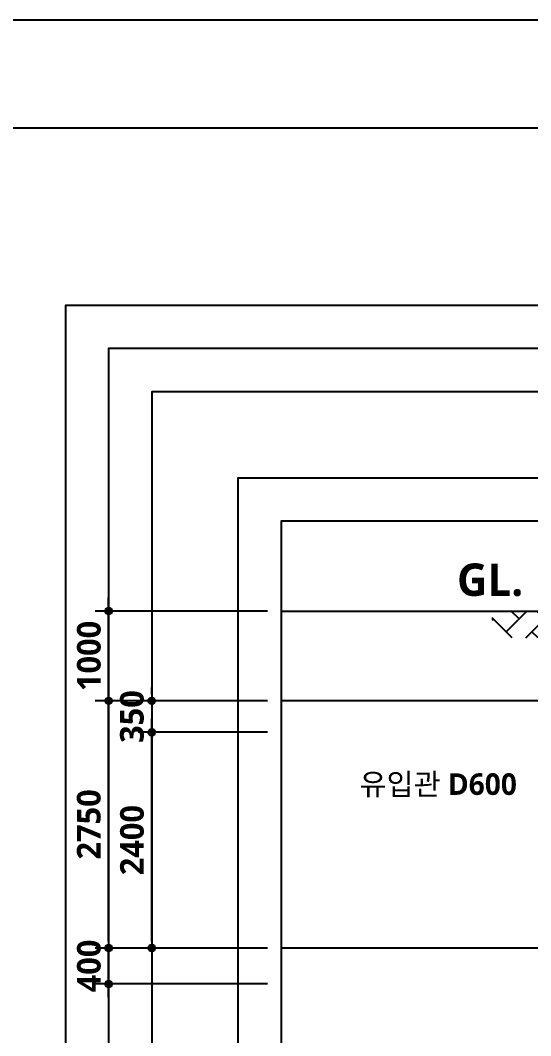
# Model space of a CAD drawing. Header units: millimetres. Extents: x 0 to 50400, y 0 to 35640.
# Drawn here: x 22989 to 28673, y 24341 to 35640 of the extents above; entities that cross this region are included whole.
import ezdxf

# ---------------------------------------------------------------- set-up
doc = ezdxf.new("R2010")
doc.units = ezdxf.units.MM
doc.header["$LTSCALE"] = 100
doc.layers.get('Defpoints').update_dxf_attribs({"color": 153})
for name, color, linetype in [('A-ST-AXIS-DIM', 7, 'Continuous'), ('CEN', 1, 'Continuous'), ('CS-LEAT', 3, 'Continuous'), ('GL', 3, 'Continuous'), ('HAT', 5, 'Continuous')]:
    doc.layers.add(name, color=color, linetype=linetype)
doc.layers.add('G(그리드1)', color=185, linetype='Continuous', plot=False)
doc.layers.add('G(그리드2)', color=235, linetype='Continuous', plot=False)
doc.styles.add('SH_대대리576', font='')
doc.styles.add('SH_진천_나눔', font='')
doc.styles.add('치수문자', font='')
doc.styles.get('SH_대대리576').set_extended_font_data('NanumGothic', bold=True)
doc.styles.get('SH_진천_나눔').set_extended_font_data('NanumGothic', bold=True)
doc.styles.get('치수문자').set_extended_font_data('NanumGothic', bold=True)
doc.dimstyles.new('SHP 75', dxfattribs={"dimscale": 75, "dimtxt": 3.5, "dimasz": 1, "dimexe": 2, "dimexo": 2, "dimgap": 1, "dimtad": 1, "dimdec": 0, "dimzin": 0, "dimdsep": 46, "dimtxsty": 'SH_대대리576', "dimblk": 'DIMDOT', "dimcen": 0.09, "dimclrd": 256, "dimclre": 256, "dimclrt": 3, "dimadec": 0, "dimazin": 1, "dimtfac": 1, "dimtdec": 0, "dimtix": 1, "dimtmove": 2, "dimatfit": 0, "dimldrblk": 'DIMDOT', "dimfxl": 1, "dimtfillclr": 3, "dimtolj": 1, "dimtzin": 0, "dimlwd": -1, "dimlwe": -1, "dimarcsym": 0})

# ---------------------------------------------------------------- blocks, each defined once
blk = doc.blocks.new('DIMDOT')
at = {"color": 0}
blk.add_line((-2, 0), (2, 0), dxfattribs=at)
for radius in [0.5, 0.25]:
    blk.add_circle((0, 0), radius, dxfattribs=at)
blk = doc.blocks.new('*D8965')
at = {"layer": 'A-ST-AXIS-DIM'}
for p, q in [((23973, 25392), (23973, 25467)), ((25743, 25317), (23823, 25317)), ((23973, 24917), (23973, 25317)), ((25743, 24917), (23823, 24917)), ((23973, 24842), (23973, 24767))]:
    blk.add_line(p, q, dxfattribs=at)
at = {"layer": 'Defpoints', "color": 0}
for p in [(23973, 25317), (25893, 25317), (25893, 24917)]:
    blk.add_point(p, dxfattribs=at)
at = {"layer": 'A-ST-AXIS-DIM', "linetype": 'ByBlock', "xscale": 75, "yscale": 75, "zscale": 75}
for p, rotation in [((23973, 25317), 270), ((23973, 24917), 90)]:
    blk.add_blockref('DIMDOT', p, dxfattribs=dict(at, rotation=rotation))
at = {"layer": 'A-ST-AXIS-DIM', "color": 3, "insert": (23754, 25117), "char_height": 262.5, "attachment_point": 5, "rotation": 90, "style": 'SH_진천_나눔'}
blk.add_mtext('\\A1;400', dxfattribs=at)
blk = doc.blocks.new('*D8966')
at = {"layer": 'A-ST-AXIS-DIM'}
for p, q in [((25743, 28067), (23823, 28067)), ((23973, 25392), (23973, 27992)), ((25743, 25317), (23823, 25317))]:
    blk.add_line(p, q, dxfattribs=at)
at = {"layer": 'Defpoints', "color": 0}
for p in [(23973, 28067), (25893, 28067), (25893, 25317)]:
    blk.add_point(p, dxfattribs=at)
at = {"layer": 'A-ST-AXIS-DIM', "linetype": 'ByBlock', "xscale": 75, "yscale": 75, "zscale": 75}
for p, rotation in [((23973, 28067), 90), ((23973, 25317), 270)]:
    blk.add_blockref('DIMDOT', p, dxfattribs=dict(at, rotation=rotation))
at = {"layer": 'A-ST-AXIS-DIM', "color": 3, "insert": (23753, 26692), "char_height": 262.5, "attachment_point": 5, "rotation": 90, "style": 'SH_진천_나눔'}
blk.add_mtext('\\A1;2750', dxfattribs=at)
blk = doc.blocks.new('*D8968')
at = {"layer": 'A-ST-AXIS-DIM'}
for p, q in [((25743, 27717), (24303, 27717)), ((24453, 25392), (24453, 27642)), ((25743, 25317), (24303, 25317))]:
    blk.add_line(p, q, dxfattribs=at)
at = {"layer": 'Defpoints', "color": 0}
for p in [(24453, 27717), (25893, 27717), (25893, 25317)]:
    blk.add_point(p, dxfattribs=at)
at = {"layer": 'A-ST-AXIS-DIM', "linetype": 'ByBlock', "xscale": 75, "yscale": 75, "zscale": 75}
for p, rotation in [((24453, 27717), 90), ((24453, 25317), 270)]:
    blk.add_blockref('DIMDOT', p, dxfattribs=dict(at, rotation=rotation))
at = {"layer": 'A-ST-AXIS-DIM', "color": 3, "insert": (24234, 26517), "char_height": 262.5, "attachment_point": 5, "rotation": 90, "style": 'SH_진천_나눔'}
blk.add_mtext('\\A1;2400', dxfattribs=at)
blk = doc.blocks.new('*D8970')
at = {"layer": 'A-ST-AXIS-DIM'}
for p, q in [((24453, 28142), (24453, 28217)), ((25743, 28067), (24303, 28067)), ((24453, 28067), (24453, 27717)), ((25743, 27717), (24303, 27717)), ((24453, 27642), (24453, 27567))]:
    blk.add_line(p, q, dxfattribs=at)
at = {"layer": 'Defpoints', "color": 0}
for p in [(25893, 28067), (24453, 27717), (25893, 27717)]:
    blk.add_point(p, dxfattribs=at)
at = {"layer": 'A-ST-AXIS-DIM', "linetype": 'ByBlock', "xscale": 75, "yscale": 75, "zscale": 75}
for p, rotation in [((24453, 28067), 270), ((24453, 27717), 90)]:
    blk.add_blockref('DIMDOT', p, dxfattribs=dict(at, rotation=rotation))
at = {"layer": 'A-ST-AXIS-DIM', "color": 3, "insert": (24233, 27892), "char_height": 262.5, "attachment_point": 5, "rotation": 90, "style": 'SH_진천_나눔'}
blk.add_mtext('\\A1;350', dxfattribs=at)
blk = doc.blocks.new('*D8971')
at = {"layer": 'A-ST-AXIS-DIM'}
for p, q in [((25743, 29067), (23823, 29067)), ((23973, 28142), (23973, 28992)), ((25743, 28067), (23823, 28067))]:
    blk.add_line(p, q, dxfattribs=at)
at = {"layer": 'Defpoints', "color": 0}
for p in [(23973, 29067), (25893, 29067), (25893, 28067)]:
    blk.add_point(p, dxfattribs=at)
at = {"layer": 'A-ST-AXIS-DIM', "linetype": 'ByBlock', "xscale": 75, "yscale": 75, "zscale": 75}
for p, rotation in [((23973, 29067), 90), ((23973, 28067), 270)]:
    blk.add_blockref('DIMDOT', p, dxfattribs=dict(at, rotation=rotation))
at = {"layer": 'A-ST-AXIS-DIM', "color": 3, "insert": (23754, 28567), "char_height": 262.5, "attachment_point": 5, "rotation": 90, "style": 'SH_진천_나눔'}
blk.add_mtext('\\A1;1000', dxfattribs=at)

msp = doc.modelspace()

# ---------------------------------------------------------------- hatches: boundary and pattern name
at = {"layer": 'HAT'}
h = msp.add_hatch(dxfattribs=at)
h.set_pattern_fill('AR-HBONE', color=256, scale=2)
h.set_pattern_definition([(45, (-100342.2, 11305.77), (0, 287.3682), [609.6, -203.2]), (135, (-100198.52, 11449.45), (3e-14, 287.3682), [609.6, -203.2])])
h.paths.add_polyline_path([(29729.1, 29066.9), (28243, 29066.9), (28243, 28766.9), (29729.1, 28766.9)])

# ---------------------------------------------------------------- linework, layer by layer
at = {"layer": 'CEN', "ltscale": 30}
for p, q in [((40293, 28066.9), (25893, 28066.9)), ((40293, 25316.9), (25893, 25316.9))]:
    msp.add_line(p, q, dxfattribs=at)
at = {"layer": 'Defpoints'}
for points in [[(50400, 0), (50400, 35640), (0, 35640), (0, 0)], [(43800, 1200), (43800, 34440), (1200, 34440), (1200, 1200)]]:
    msp.add_lwpolyline(points, close=True, dxfattribs=at)
at = {"layer": 'G(그리드1)'}
for points in [[(23493, 21416.9), (42693, 21416.9), (42693, 32466.9), (23493, 32466.9)], [(23973, 21896.9), (42213, 21896.9), (42213, 31986.9), (23973, 31986.9)], [(24453, 22376.9), (41733, 22376.9), (41733, 31506.9), (24453, 31506.9)], [(25413, 23336.9), (40773, 23336.9), (40773, 30546.9), (25413, 30546.9)]]:
    msp.add_lwpolyline(points, close=True, dxfattribs=at)
at = {"layer": 'G(그리드2)'}
msp.add_lwpolyline([(25893, 23816.9), (40293, 23816.9), (40293, 30066.9), (25893, 30066.9)], close=True, dxfattribs=at)
at = {"layer": 'GL'}
msp.add_line((25893, 29066.9), (40293, 29066.9), dxfattribs=at)

# ---------------------------------------------------------------- texts
at = {"layer": 'CS-LEAT', "color": 3, "style": '치수문자'}
for s, height, p in [('GL.', 360, (27851.4, 29235.6)), ('유입관 D600', 240, (26766.4, 27020.6))]:
    msp.add_text(s, height=height, dxfattribs=at).set_placement(p)

# ---------------------------------------------------------------- dimensions: what is measured, and where the dimension line sits
at = {"layer": 'A-ST-AXIS-DIM'}
for base, p1, p2, angle, picture, middle in [((23973, 29066.9), (25893, 28066.9), (25893, 29066.9), 90, '*D8971', (23754.1, 28566.9)), ((23973, 28066.9), (25893, 25316.9), (25893, 28066.9), 90, '*D8966', (23753.3, 26691.9)), ((24453, 27716.9), (25893, 28066.9), (25893, 27716.9), 270, '*D8970', (24233.2, 27891.9)), ((24453, 27716.9), (25893, 25316.9), (25893, 27716.9), 90, '*D8968', (24233.7, 26516.9)), ((23973, 25316.9), (25893, 24916.9), (25893, 25316.9), 90, '*D8965', (23754.1, 25116.9))]:
    dim = msp.add_linear_dim(base=base, p1=p1, p2=p2, angle=angle, dimstyle='SHP 75', override={"dimtxsty": 'SH_진천_나눔', "dimldrblk": 'DIMDOT'}, dxfattribs=at)
    dim.commit()
    dim.dimension.update_dxf_attribs({"geometry": picture, "text_midpoint": middle})

doc.saveas('drawing.dxf')
